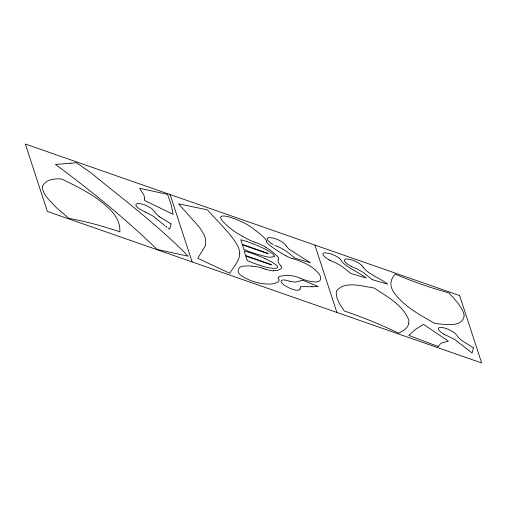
<?xml version="1.0" encoding="UTF-8"?>
<svg xmlns="http://www.w3.org/2000/svg" width="507" height="507" viewBox="0 0 507 507"><rect width="100%" height="100%" fill="white"/><g stroke="black" fill="none" stroke-linecap="round" stroke-linejoin="round"><path stroke-width="0.76" d="M171.043 223.923L169.661 229.139L168.185 228.131M473.456 347.834L472.08 353.056L455.039 339.665L444.018 334.233M278.444 259.369L278.33 259.609A25.92 8.011 24.2 0 0 280.181 265.174L280.504 265.567M299.935 289.503L300.119 288.401M299.726 289.738L298.274 290.232A10.343 3.194 24.2 0 1 290.131 288.401L284.978 285.682A10.343 3.194 24.2 0 1 283.578 284.668L281.658 282.767A10.343 3.194 24.2 0 1 281.074 281.151C282.291 278.989 285.53 280.263 287.488 280.599A17.352 5.362 24.2 0 1 287.951 280.72L289.731 281.239M300.746 286.785L300.112 288.28M300.974 280.637L302.299 280.137M300.588 280.783L295.524 282.12L291.081 281.613A15.958 4.931 24.2 0 1 290.6 281.48L289.953 281.296M301.057 286.658L311.647 286.715M273.501 270.795L278.026 270.307L281.03 268.837A14.526 4.487 24.2 0 0 280.663 265.605M312.356 286.753L311.723 286.715M312.413 286.753L318.269 286.499L302.381 280.111M293.591 258.887C303.363 261.961 313.82 266.39 319.847 275.105C324.993 286.797 305.037 280.441 300.664 278.368M293.477 258.855L292.799 258.659M372.36 279.687L387.627 284.173C380.092 278.064 367.714 273.926 363.424 267.525M260.547 265.503C269.331 269.052 288.439 270.903 269.743 260.997A30.496 9.424 24.2 0 0 265.028 258.633M265.522 269.217L264.09 268.742M263.044 268.38L263.83 268.653M254.704 242.137L256.935 242.935A17.308 5.349 24.2 0 1 265.826 247.232M277.259 246.383L279.42 247.264A15.958 4.931 24.2 0 1 279.877 247.46L285.796 250.794L295.232 258.266L310.512 262.759L289.415 249.501M300.429 278.273L299.022 277.703A13.277 4.1 24.2 0 0 292.4 275.827L285.048 275.478L279.572 276.321A13.093 4.05 24.2 0 0 278.597 278.413M277.025 246.288L276.657 246.136A17.352 5.362 24.2 0 1 276.163 245.933L274.769 245.299M145.743 212.281L153.247 216.178L164.908 225.71M145.585 212.218L145.268 212.084M145.211 212.059L139.191 208.808A10.343 3.194 24.2 0 1 135.939 204.441L136.675 203.77L138.157 203.503A10.343 3.194 24.2 0 1 139.507 203.573L142.828 204.283A10.343 3.194 24.2 0 1 146.593 205.684L151.675 208.548L154.616 211.457A17.352 5.362 24.2 0 1 154.743 211.679L155.345 212.908A15.958 4.931 24.2 0 0 155.465 213.111L159.008 216.394M265.028 258.633L264.806 258.526A38.494 11.895 24.2 0 0 259.369 256.149L251.966 253.354A43.951 13.581 24.2 0 0 245.768 251.409L244.12 250.959L245.635 255.591L271.365 264.572L271.498 264.977L245.762 255.997L247.277 260.63L249.019 261.358A44.255 13.676 24.2 0 0 260.547 265.503M330.215 260.433L331.889 261.194A17.352 5.362 24.2 0 0 332.377 261.403L335.146 262.531A15.958 4.931 24.2 0 1 335.596 262.721L341.553 266.08L350.952 273.527L366.231 278.02C357.067 271.068 343.892 266.505 340.349 259.166M330.184 260.421L329.886 260.275M351.516 266.543L353.278 267.341A17.352 5.362 24.2 0 0 353.766 267.55L356.535 268.678A15.958 4.931 24.2 0 1 356.985 268.875L362.942 272.234L372.347 279.674M351.49 266.524L347.358 264.058L344.798 261.587A10.343 3.194 24.2 0 1 344.342 260.04L345.349 259.14A10.343 3.194 24.2 0 1 346.363 258.963L350.838 259.609A10.343 3.194 24.2 0 1 359.736 263.722L361.649 265.231M329.708 260.18L329.011 259.818M285.866 255.794L276.974 250.515L269.363 245.071A13.093 4.05 24.2 0 1 266.6 241.681M328.973 259.793L325.513 257.562L323.409 255.439A10.343 3.194 24.2 0 1 322.953 253.893L323.96 252.987A10.343 3.194 24.2 0 1 324.974 252.816L329.449 253.456A10.343 3.194 24.2 0 1 338.346 257.575L340.26 259.077M273.254 244.532L271.055 243.214M443.967 334.208L441.603 332.719A10.343 3.194 24.2 0 1 438.359 328.352L439.087 327.687L440.57 327.421A10.343 3.194 24.2 0 1 441.927 327.484L445.247 328.194A10.343 3.194 24.2 0 1 449.012 329.601L454.095 332.459L457.035 335.374A17.352 5.362 24.2 0 1 457.162 335.596L457.764 336.825A15.958 4.931 24.2 0 0 457.878 337.028L461.681 340.482L473.437 347.827M265.801 247.239L271.86 251.421L276.714 255.629A14.526 4.487 24.2 0 1 278.635 259.4M171.024 223.91L160.535 217.427M160.269 217.256L159.933 217.028M159.743 216.901L159.046 216.419M270.871 243.087L267.709 240.204A10.343 3.194 24.2 0 1 267.233 238.626L268.241 237.726A10.343 3.194 24.2 0 1 269.255 237.555L273.729 238.195A10.343 3.194 24.2 0 1 282.627 242.314L284.953 244.216L286.29 246.06M166.968 227.275L166.169 226.68M166.131 226.654L165.795 226.401M289.072 249.241L286.316 246.11M361.681 265.256L363.399 267.474M252.017 266.156A42.797 13.226 24.2 0 0 244.697 266.099C236.401 265.795 236.218 273.767 242.992 276.727C251.548 281.905 261.789 284.623 271.796 283.952A42.797 13.226 24.2 0 0 276.822 282.5A22.714 7.022 24.2 0 0 278.4 281.696L279.161 280.282L278.73 278.457M314.872 245.058L336.889 312.451M170.111 194.549L192.128 261.942M266.72 241.674L265.922 239.767L263.919 237.39A22.714 7.022 24.2 0 0 261.339 235.14A42.797 13.226 24.2 0 0 253.95 229.354C243.943 219.702 199.435 204.346 233.043 230.457A42.797 13.226 24.2 0 0 242.213 236.148M292.831 258.716A13.277 4.1 24.2 0 1 285.859 255.801M252.106 266.226A20.825 6.433 24.2 0 1 263.025 268.336M254.451 242.08A20.825 6.433 24.2 0 1 242.276 236.135M273.533 270.82A17.308 5.349 24.2 0 1 265.522 269.223M274.509 256.079C270.326 259.153 262.258 255.211 257.176 254.292A44.255 13.676 24.2 0 1 245.642 250.147L243.899 249.419L242.39 244.786L268.121 253.766L267.994 253.361L242.257 244.38L240.743 239.748L242.39 240.198A43.951 13.581 24.2 0 1 248.588 242.15L255.991 244.938A38.494 11.895 24.2 0 1 261.428 247.315L261.65 247.422A30.496 9.424 24.2 0 1 266.365 249.786L272.411 253.57L274.509 256.105M144.603 198.782L144.558 200.461L173.128 214.303L171.17 204.638L167.602 194.415L139.583 188.274L143.975 195.068L144.603 198.782M239.748 253.627C239.488 261.327 233.347 266.942 229.779 273.311L197.724 258.228L204.815 246.732A124.836 38.576 24.2 0 0 205.436 244.748L205.772 241.959L205.462 238.924A88.833 27.448 24.2 0 0 204.999 237.225A90.088 27.841 24.2 0 0 203.015 232.833L200.658 229.126A137.46 42.48 24.2 0 0 198.478 226.173L178.584 203.922L207.401 209.809C217.389 221.432 229.234 231.699 237.168 244.932A97.655 30.179 24.2 0 1 238.575 248.005A95.677 29.564 24.2 0 1 239.443 250.94A100.95 31.193 24.2 0 1 239.748 253.627M464.133 315.905C462.302 328.251 443.955 324.055 435.133 323.567C419.828 314.866 403.002 306.165 393.033 291.1A73.762 22.796 24.2 0 1 391.303 286.829C389.864 282.234 392.063 277.468 395.181 274.135C412.666 281.518 430.633 287.9 448.949 292.9C454.253 298.743 460.014 304.542 463.157 311.9A73.642 22.758 24.2 0 1 464.133 315.905M42.493 186.532L42.556 188.978L44.084 193.142A73.642 22.758 24.2 0 0 47.176 197.825L56.188 207.464L68.927 218.409C86.222 221.458 103.244 226.198 119.855 231.883C120.21 226.211 118.505 220.469 115.222 215.83A73.762 22.796 24.2 0 0 111.42 210.95C97.75 196.463 79.422 187.647 61.746 179.072C55.067 178.293 45.085 179.434 42.493 186.532M408.762 323.428C407.837 328.485 402.786 331.128 398.591 333.194C380.998 324.695 362.86 317.243 344.342 311.013C340.888 305.753 336.686 300.309 336.268 293.794A73.642 22.758 24.2 0 1 336.914 290.429C345.489 280.529 362.847 286.48 374.103 288.008C386.911 296.576 402.659 304.739 408.655 319.752A73.762 22.796 24.2 0 1 408.762 323.428M438.2 346.515L408.756 335.406L415.372 329.474L423.535 324.341L448.365 341.154L441.058 343.163L438.2 346.515M70.536 163.229L55.478 164.458C90.975 190.683 125.483 218.688 157.126 249.469L188.236 256.231C158.653 225.926 124.551 200.303 91.805 173.54A93.288 28.829 24.2 0 0 90.303 172.399L76.456 162.715L70.536 163.229M459.634 295.575L25.35 144.032L47.366 211.425L481.65 362.968L459.634 295.575"/></g></svg>
